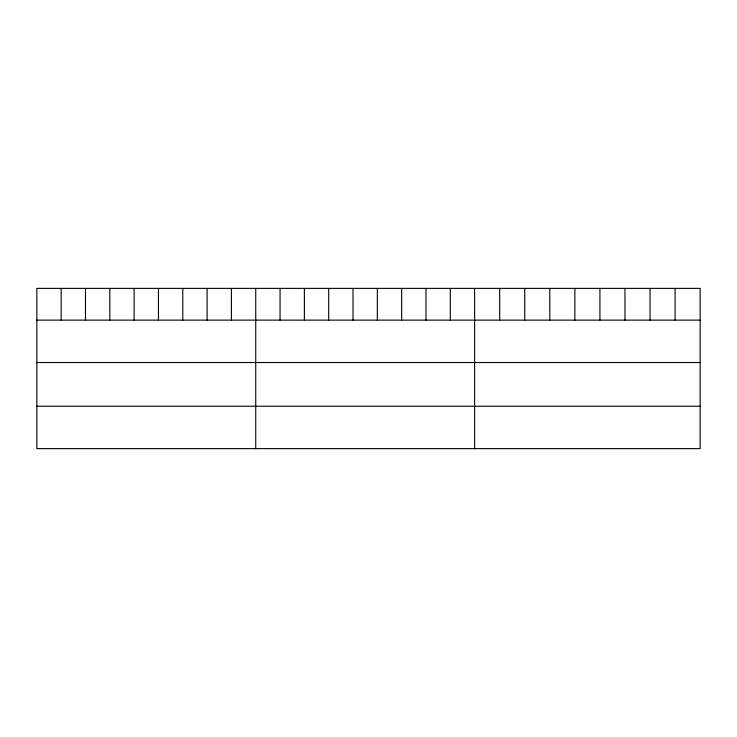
<?xml version="1.0" encoding="UTF-8"?>
<svg xmlns="http://www.w3.org/2000/svg" width="737" height="737" viewBox="0 0 737 737"><rect width="100%" height="100%" fill="white"/><g stroke="black" fill="none" stroke-linecap="round" stroke-linejoin="round"><path stroke-width="1.11" d="M700.15 320.125L700.15 448.63L36.85 448.63L36.85 288.37L700.15 288.37L700.15 320.125L36.85 320.125M36.85 362.53L700.15 362.53M36.85 406.225L700.15 406.225M675.092 288.37L675.092 320.125M650.034 288.37L650.034 320.125M624.976 288.37L624.976 320.125M599.918 288.37L599.918 320.125M574.86 288.37L574.86 320.125M549.802 288.37L549.802 320.125M524.744 288.37L524.744 320.125M499.686 288.37L499.686 320.125M474.628 288.37L474.628 448.63M450.307 288.37L450.307 320.125M425.986 288.37L425.986 320.125M401.665 288.37L401.665 320.125M377.344 288.37L377.344 320.125M353.023 288.37L353.023 320.125M328.702 288.37L328.702 320.125M304.381 288.37L304.381 320.125M280.06 288.37L280.06 320.125M255.739 288.37L255.739 448.63M231.418 288.37L231.418 320.125M207.097 288.37L207.097 320.125M182.776 288.37L182.776 320.125M158.455 288.37L158.455 320.125M134.134 288.37L134.134 320.125M109.813 288.37L109.813 320.125M85.492 288.37L85.492 320.125M61.171 288.37L61.171 320.125"/></g></svg>
